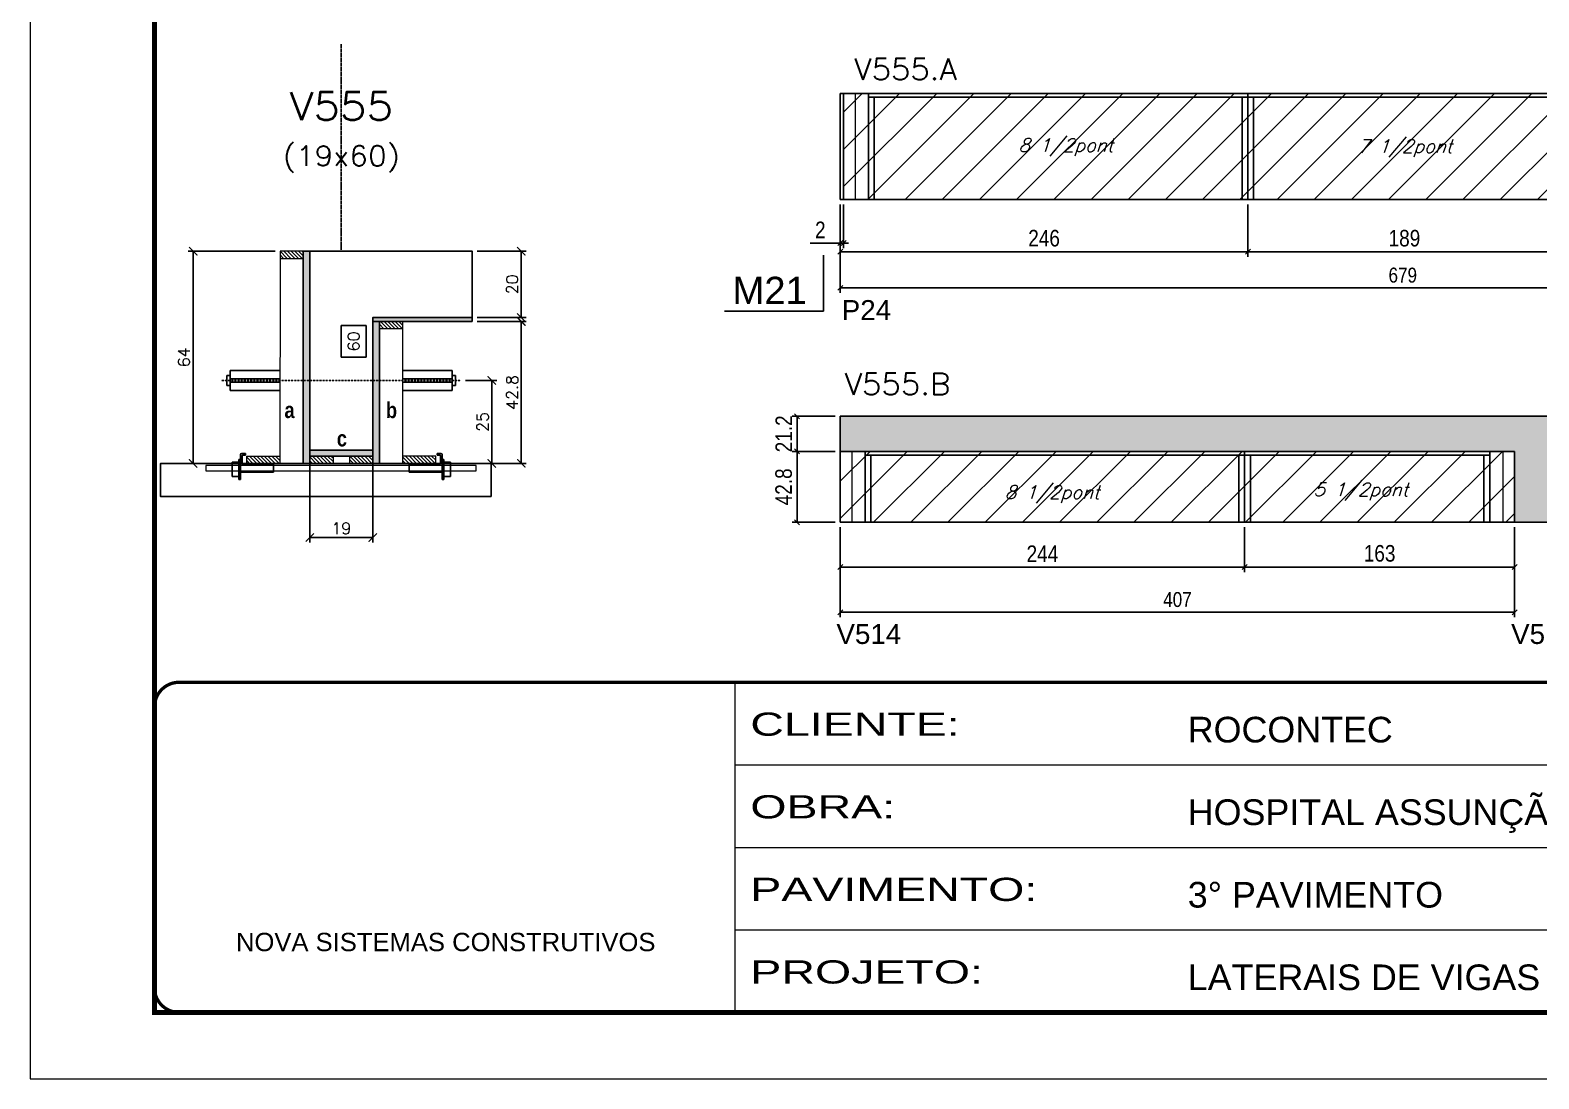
# Model space of a CAD drawing. Extents: x -21493 to -15213, y -12134 to 11887.
# Drawn here: x -16738 to -15828, y -2946 to -2313 of the extents above; entities that cross this region are included whole.
import ezdxf
from ezdxf.enums import TextEntityAlignment as Align

# ---------------------------------------------------------------- set-up
doc = ezdxf.new("R2010")
doc.units = 0
for name, pattern in [('CONTINUO', [0]), ('DASHED', [0.75, 0.5, -0.25]), ('HIDDEN', [0.375, 0.25, -0.125])]:
    doc.linetypes.add(name, pattern=pattern)
for name, color, linetype in [('5', 5, 'Continuous'), ('barrote', 251, 'Continuous'), ('COTA', 241, 'Continuous'), ('Cota Seção (2x)', 4, 'Continuous'), ('detalhes', 4, 'Continuous'), ('NOMENCLATURA', 7, 'Continuous'), ('Painéis', 200, 'Continuous'), ('presilha', 1, 'Continuous'), ('Reaproveitamento', 251, 'Continuous'), ('SARR_2.2x7', 40, 'Continuous'), ('SARR_3.5x7', 81, 'Continuous'), ('TENSOR', 3, 'Continuous'), ('texto', 7, 'Continuous'), ('Texto de Titulo', 7, 'Continuous'), ('Texto Qtd Sarr', 242, 'Continuous')]:
    doc.layers.add(name, color=color, linetype=linetype)
for name, color, linetype, lineweight in [('CONCRETO', 251, 'Continuous', 25), ('Folhas', 255, 'Continuous', 9), ('Hachura', 251, 'Continuous', 9), ('Madeira', 126, 'Continuous', 18), ('Sarr 2.2x7', 40, 'Continuous', 9), ('SARRAFO DE PRESSAO', 251, 'DASHED', 9), ('SCO-___-LAJ', 2, 'Continuous', 0), ('Texto Seção', 7, 'Continuous', 15)]:
    doc.layers.add(name, color=color, linetype=linetype, lineweight=lineweight)
doc.styles.add('ARIAL', font='arial.ttf')
doc.styles.add('COTA TECNICA', font='techl___.ttf', dxfattribs={"height": 10})
doc.styles.add('COTA TECNICA-50', font='techl___.ttf', dxfattribs={"height": 9})
doc.styles.add('REGUA-120', font='ROMANS.shx', dxfattribs={"height": 15})
doc.styles.add('Romans', font='romans.shx')
doc.styles.get("Standard").update_dxf_attribs({"font": 'arial.ttf'})
doc.styles.add('TECNICA', font='techb___.ttf', dxfattribs={"height": 10})
doc.styles.add('Tecnologia', font='')
doc.styles.get('Tecnologia').set_extended_font_data('Forgotten Futurist')
doc.dimstyles.new('COTA PAINEL-50', dxfattribs={"dimtxt": 9, "dimasz": 3, "dimexe": 3, "dimexo": 3, "dimgap": 3, "dimtad": 1, "dimdec": 1, "dimzin": 12, "dimdsep": 46, "dimtxsty": 'COTA TECNICA-50', "dimblk1": 'OBLIQUE', "dimblk2": 'OBLIQUE', "dimsah": 1, "dimcen": 0.9, "dimclrd": 4, "dimclre": 4, "dimclrt": 240, "dimadec": 1, "dimazin": 3, "dimtfac": 1, "dimtdec": 1, "dimtmove": 0, "dimatfit": 3, "dimfxl": 1, "dimtolj": 1, "dimtzin": 12, "dimarcsym": 0})
doc.dimstyles.new('Cota Seção (2x)', dxfattribs={"dimtxt": 7, "dimasz": 5, "dimexe": 3, "dimexo": 3, "dimgap": 2, "dimtad": 3, "dimdec": 1, "dimlfac": 0.5, "dimzin": 12, "dimdsep": 46, "dimtxsty": 'Romans', "dimblk": 'ARCHTICK', "dimcen": 0, "dimclrd": 4, "dimclre": 4, "dimclrt": 1, "dimadec": 1, "dimazin": 3, "dimtfac": 1, "dimtdec": 1, "dimtmove": 0, "dimatfit": 3, "dimldrblk": 'OBLIQUE', "dimfxl": 1, "dimtolj": 1, "dimtzin": 12, "dimarcsym": 0})
doc.dimstyles.new('Cota Seção interna', dxfattribs={"dimtxt": 7, "dimasz": 6, "dimexe": 0.18, "dimexo": 2, "dimgap": -4, "dimtad": 3, "dimdec": 1, "dimlfac": 0.5, "dimzin": 12, "dimdsep": 46, "dimtxsty": 'Romans', "dimblk": 'ARCHTICK', "dimcen": 0.09, "dimse1": 1, "dimse2": 1, "dimsd1": 1, "dimsd2": 1, "dimclrd": 180, "dimclre": 5, "dimclrt": 1, "dimadec": 0, "dimazin": 3, "dimtfac": 1, "dimtdec": 1, "dimtofl": 0, "dimtmove": 0, "dimatfit": 3, "dimldrblk": 'ARCHTICK', "dimfxl": 1, "dimtolj": 1, "dimtzin": 0, "dimarcsym": 0})
doc.dimstyles.new('PAINEL', dxfattribs={"dimtxt": 10, "dimasz": 3, "dimexe": 3, "dimexo": 3, "dimgap": 3, "dimtad": 1, "dimdec": 1, "dimzin": 12, "dimdsep": 46, "dimtxsty": 'COTA TECNICA', "dimblk1": 'OBLIQUE', "dimblk2": 'OBLIQUE', "dimsah": 1, "dimcen": 0.9, "dimclrd": 4, "dimclre": 4, "dimclrt": 240, "dimadec": 1, "dimazin": 3, "dimtfac": 1, "dimtdec": 1, "dimtmove": 0, "dimatfit": 3, "dimfxl": 1, "dimtolj": 1, "dimtzin": 12, "dimarcsym": 0})
pattern_1 = [(45, (-147397.447, -33674.505), (-11.2253202, 11.2253202), [])]
pattern_2 = [(45, (-148942.907, -32522.025), (-11.2253202, 11.2253202), [])]
pattern_3 = [(315, (6387.0051, -10804.0211), (1.12253202, 1.12253202), [])]

# ---------------------------------------------------------------- blocks, each defined once
blk = doc.blocks.new('_Oblique')
at = {"color": 0, "linetype": 'ByBlock', "lineweight": -2}
blk.add_line((-0.5, -0.5), (0.5, 0.5), dxfattribs=at)
blk = doc.blocks.new('*D28')
at = {"layer": 'COTA', "color": 4, "linetype": 'ByBlock', "lineweight": -2, "transparency": 16777216}
for p, q in [((-16003.44, -2418.21), (-16003.44, -2449.67)), ((-15814.42, -2418.21), (-15814.42, -2449.67)), ((-15814.42, -2446.67), (-16003.44, -2446.67))]:
    blk.add_line(p, q, dxfattribs=at)
at = {"layer": 'Defpoints', "color": 0, "linetype": 'ByBlock', "transparency": 16777216}
for p in [(-16003.44, -2415.21), (-15814.42, -2415.21), (-16003.44, -2446.67)]:
    blk.add_point(p, dxfattribs=at)
at = {"layer": 'COTA', "color": 4, "linetype": 'ByBlock', "lineweight": -2, "transparency": 16777216, "xscale": 3, "yscale": 3, "zscale": 3, "rotation": 180}
blk.add_blockref('_Oblique', (-16003.44, -2446.67), dxfattribs=at)
at = {"layer": 'COTA', "color": 4, "linetype": 'ByBlock', "lineweight": -2, "transparency": 16777216, "xscale": 3, "yscale": 3, "zscale": 3}
blk.add_blockref('_Oblique', (-15814.42, -2446.67), dxfattribs=at)
at = {"layer": 'COTA', "color": 240, "linetype": 'ByBlock', "transparency": 16777216, "insert": (-15908.93, -2438.57), "char_height": 10, "attachment_point": 5, "style": 'COTA TECNICA'}
blk.add_mtext('\\A1;189', dxfattribs=at)
blk = doc.blocks.new('*D567')
at = {"layer": 'COTA', "color": 4, "linetype": 'ByBlock', "lineweight": -2, "transparency": 16777216}
for p, q in [((-16249.44, -2418.21), (-16249.44, -2449.67)), ((-16003.44, -2418.21), (-16003.44, -2449.67)), ((-16003.44, -2446.67), (-16249.44, -2446.67))]:
    blk.add_line(p, q, dxfattribs=at)
at = {"layer": 'Defpoints', "color": 0, "linetype": 'ByBlock', "transparency": 16777216}
for p in [(-16249.44, -2415.21), (-16003.44, -2415.21), (-16249.44, -2446.67)]:
    blk.add_point(p, dxfattribs=at)
at = {"layer": 'COTA', "color": 4, "linetype": 'ByBlock', "lineweight": -2, "transparency": 16777216, "xscale": 3, "yscale": 3, "zscale": 3, "rotation": 180}
blk.add_blockref('_Oblique', (-16249.44, -2446.67), dxfattribs=at)
at = {"layer": 'COTA', "color": 4, "linetype": 'ByBlock', "lineweight": -2, "transparency": 16777216, "xscale": 3, "yscale": 3, "zscale": 3}
blk.add_blockref('_Oblique', (-16003.44, -2446.67), dxfattribs=at)
at = {"layer": 'COTA', "color": 240, "linetype": 'ByBlock', "transparency": 16777216, "insert": (-16126.44, -2438.57), "char_height": 10, "attachment_point": 5, "style": 'COTA TECNICA'}
blk.add_mtext('\\A1;246', dxfattribs=at)
blk = doc.blocks.new('*D568')
at = {"layer": 'COTA', "color": 4, "linetype": 'ByBlock', "lineweight": -2, "transparency": 16777216}
for p, q in [((-16249.44, -2418.21), (-16249.44, -2444.51)), ((-16247.44, -2418.21), (-16247.44, -2444.51)), ((-16249.44, -2441.51), (-16267.55, -2441.51)), ((-16247.44, -2441.51), (-16249.44, -2441.51)), ((-16247.44, -2441.51), (-16244.44, -2441.51))]:
    blk.add_line(p, q, dxfattribs=at)
at = {"layer": 'Defpoints', "color": 0, "linetype": 'ByBlock', "transparency": 16777216}
for p in [(-16249.44, -2415.21), (-16247.44, -2415.21), (-16249.44, -2441.51)]:
    blk.add_point(p, dxfattribs=at)
at = {"layer": 'COTA', "color": 4, "linetype": 'ByBlock', "lineweight": -2, "transparency": 16777216, "xscale": 3, "yscale": 3, "zscale": 3}
blk.add_blockref('_Oblique', (-16249.44, -2441.51), dxfattribs=at)
at = {"layer": 'COTA', "color": 4, "linetype": 'ByBlock', "lineweight": -2, "transparency": 16777216, "xscale": 3, "yscale": 3, "zscale": 3, "rotation": 180}
blk.add_blockref('_Oblique', (-16247.44, -2441.51), dxfattribs=at)
at = {"layer": 'COTA', "color": 240, "linetype": 'ByBlock', "transparency": 16777216, "insert": (-16261.5, -2433.51), "char_height": 10, "attachment_point": 5, "style": 'COTA TECNICA'}
blk.add_mtext('\\A1;2', dxfattribs=at)
blk = doc.blocks.new('*D570')
at = {"layer": 'COTA', "color": 4, "linetype": 'ByBlock', "lineweight": -2, "transparency": 16777216}
for p, q in [((-16005.42, -2612.94), (-16005.42, -2639.94)), ((-15842.42, -2612.94), (-15842.42, -2639.94)), ((-15842.42, -2636.94), (-16005.42, -2636.94))]:
    blk.add_line(p, q, dxfattribs=at)
at = {"layer": 'Defpoints', "color": 0, "linetype": 'ByBlock', "transparency": 16777216}
for p in [(-16005.42, -2609.94), (-15842.42, -2609.94), (-16005.42, -2636.94)]:
    blk.add_point(p, dxfattribs=at)
at = {"layer": 'COTA', "color": 4, "linetype": 'ByBlock', "lineweight": -2, "transparency": 16777216, "xscale": 3, "yscale": 3, "zscale": 3, "rotation": 180}
blk.add_blockref('_Oblique', (-16005.42, -2636.94), dxfattribs=at)
at = {"layer": 'COTA', "color": 4, "linetype": 'ByBlock', "lineweight": -2, "transparency": 16777216, "xscale": 3, "yscale": 3, "zscale": 3}
blk.add_blockref('_Oblique', (-15842.42, -2636.94), dxfattribs=at)
at = {"layer": 'COTA', "color": 240, "linetype": 'ByBlock', "transparency": 16777216, "insert": (-15923.92, -2628.72), "char_height": 10, "attachment_point": 5, "style": 'COTA TECNICA'}
blk.add_mtext('\\A1;163', dxfattribs=at)
blk = doc.blocks.new('*D571')
at = {"layer": 'COTA', "color": 4, "linetype": 'ByBlock', "lineweight": -2, "transparency": 16777216}
for p, q in [((-16249.44, -2612.94), (-16249.44, -2639.94)), ((-16005.44, -2612.94), (-16005.44, -2639.94)), ((-16005.44, -2636.94), (-16249.44, -2636.94))]:
    blk.add_line(p, q, dxfattribs=at)
at = {"layer": 'Defpoints', "color": 0, "linetype": 'ByBlock', "transparency": 16777216}
for p in [(-16249.44, -2609.94), (-16005.44, -2609.94), (-16249.44, -2636.94)]:
    blk.add_point(p, dxfattribs=at)
at = {"layer": 'COTA', "color": 4, "linetype": 'ByBlock', "lineweight": -2, "transparency": 16777216, "xscale": 3, "yscale": 3, "zscale": 3, "rotation": 180}
blk.add_blockref('_Oblique', (-16249.44, -2636.94), dxfattribs=at)
at = {"layer": 'COTA', "color": 4, "linetype": 'ByBlock', "lineweight": -2, "transparency": 16777216, "xscale": 3, "yscale": 3, "zscale": 3}
blk.add_blockref('_Oblique', (-16005.44, -2636.94), dxfattribs=at)
at = {"layer": 'COTA', "color": 240, "linetype": 'ByBlock', "transparency": 16777216, "insert": (-16127.44, -2628.87), "char_height": 10, "attachment_point": 5, "style": 'COTA TECNICA'}
blk.add_mtext('\\A1;244', dxfattribs=at)
blk = doc.blocks.new('*D29')
at = {"layer": 'COTA', "color": 4, "linetype": 'ByBlock', "lineweight": -2, "transparency": 16777216}
for p, q in [((-16252.44, -2567.14), (-16278.5, -2567.14)), ((-16275.5, -2567.14), (-16275.5, -2609.94)), ((-16252.44, -2609.94), (-16278.5, -2609.94))]:
    blk.add_line(p, q, dxfattribs=at)
at = {"layer": 'Defpoints', "color": 0, "linetype": 'ByBlock', "transparency": 16777216}
for p in [(-16249.44, -2567.14), (-16275.5, -2609.94), (-16249.44, -2609.94)]:
    blk.add_point(p, dxfattribs=at)
at = {"layer": 'COTA', "color": 4, "linetype": 'ByBlock', "lineweight": -2, "transparency": 16777216, "xscale": 3, "yscale": 3, "zscale": 3}
for p, rotation in [((-16275.5, -2567.14), 90), ((-16275.5, -2609.94), 270)]:
    blk.add_blockref('_Oblique', p, dxfattribs=dict(at, rotation=rotation))
at = {"layer": 'COTA', "color": 240, "linetype": 'ByBlock', "transparency": 16777216, "insert": (-16283.59, -2588.54), "char_height": 10, "attachment_point": 5, "rotation": 90, "style": 'COTA TECNICA'}
blk.add_mtext('\\A1;42.8', dxfattribs=at)
blk = doc.blocks.new('*D30')
at = {"layer": 'COTA', "color": 4, "linetype": 'ByBlock', "lineweight": -2, "transparency": 16777216}
for p, q in [((-16252.44, -2545.94), (-16278.5, -2545.94)), ((-16275.5, -2567.14), (-16275.5, -2545.94)), ((-16252.44, -2567.14), (-16278.5, -2567.14))]:
    blk.add_line(p, q, dxfattribs=at)
at = {"layer": 'Defpoints', "color": 0, "linetype": 'ByBlock', "transparency": 16777216}
for p in [(-16275.5, -2545.94), (-16249.44, -2545.94), (-16249.44, -2567.14)]:
    blk.add_point(p, dxfattribs=at)
at = {"layer": 'COTA', "color": 4, "linetype": 'ByBlock', "lineweight": -2, "transparency": 16777216, "xscale": 3, "yscale": 3, "zscale": 3}
for p, rotation in [((-16275.5, -2545.94), 90), ((-16275.5, -2567.14), 270)]:
    blk.add_blockref('_Oblique', p, dxfattribs=dict(at, rotation=rotation))
at = {"layer": 'COTA', "color": 240, "linetype": 'ByBlock', "transparency": 16777216, "insert": (-16283.56, -2556.54), "char_height": 10, "attachment_point": 5, "rotation": 90, "style": 'COTA TECNICA'}
blk.add_mtext('\\A1;21.2', dxfattribs=at)
blk = doc.blocks.new('_ArchTick')
at = {"color": 0, "linetype": 'ByBlock', "const_width": 0.15}
blk.add_lwpolyline([(-0.5, -0.5), (0.5, 0.5)], dxfattribs=at)
blk = doc.blocks.new('*D32')
at = {"layer": 'COTA', "color": 4, "lineweight": -2, "transparency": 16777216}
for p, q in [((-16468.62, -2488.78), (-16438.97, -2488.78)), ((-16441.97, -2574.38), (-16441.97, -2488.78)), ((-16490.62, -2574.38), (-16438.97, -2574.38))]:
    blk.add_line(p, q, dxfattribs=at)
at = {"layer": 'Defpoints', "color": 0, "transparency": 16777216}
for p in [(-16471.62, -2488.78), (-16441.97, -2488.78), (-16493.62, -2574.38)]:
    blk.add_point(p, dxfattribs=at)
at = {"layer": 'COTA', "color": 4, "lineweight": -2, "transparency": 16777216, "xscale": 5, "yscale": 5, "zscale": 5}
for p, rotation in [((-16441.97, -2488.78), 90), ((-16441.97, -2574.38), 270)]:
    blk.add_blockref('_ArchTick', p, dxfattribs=dict(at, rotation=rotation))
at = {"layer": 'COTA', "color": 1, "transparency": 16777216, "insert": (-16447.47, -2531.58), "char_height": 7, "attachment_point": 5, "rotation": 90, "style": 'Romans'}
blk.add_mtext('\\A1;42.8', dxfattribs=at)
blk = doc.blocks.new('*D33')
at = {"layer": 'COTA', "color": 4, "lineweight": -2, "transparency": 16777216}
for p, q in [((-16468.62, -2446.38), (-16438.97, -2446.38)), ((-16441.97, -2446.38), (-16441.97, -2486.38)), ((-16468.62, -2486.38), (-16438.97, -2486.38))]:
    blk.add_line(p, q, dxfattribs=at)
at = {"layer": 'Defpoints', "color": 0, "transparency": 16777216}
for p in [(-16471.62, -2446.38), (-16471.62, -2486.38), (-16441.97, -2486.38)]:
    blk.add_point(p, dxfattribs=at)
at = {"layer": 'COTA', "color": 4, "lineweight": -2, "transparency": 16777216, "xscale": 5, "yscale": 5, "zscale": 5}
for p, rotation in [((-16441.97, -2446.38), 90), ((-16441.97, -2486.38), 270)]:
    blk.add_blockref('_ArchTick', p, dxfattribs=dict(at, rotation=rotation))
at = {"layer": 'COTA', "color": 1, "transparency": 16777216, "insert": (-16447.47, -2466.38), "char_height": 7, "attachment_point": 5, "rotation": 90, "style": 'Romans'}
blk.add_mtext('\\A1;20', dxfattribs=at)
blk = doc.blocks.new('*D34')
at = {"layer": 'COTA', "color": 4, "lineweight": -2, "transparency": 16777216}
for p, q in [((-16590.61, -2446.38), (-16643.03, -2446.38)), ((-16640.03, -2574.38), (-16640.03, -2446.38)), ((-16610.62, -2574.38), (-16643.03, -2574.38))]:
    blk.add_line(p, q, dxfattribs=at)
at = {"layer": 'Defpoints', "color": 0, "transparency": 16777216}
for p in [(-16640.03, -2446.38), (-16587.61, -2446.38), (-16607.62, -2574.38)]:
    blk.add_point(p, dxfattribs=at)
at = {"layer": 'COTA', "color": 4, "lineweight": -2, "transparency": 16777216, "xscale": 5, "yscale": 5, "zscale": 5}
for p, rotation in [((-16640.03, -2446.38), 90), ((-16640.03, -2574.38), 270)]:
    blk.add_blockref('_ArchTick', p, dxfattribs=dict(at, rotation=rotation))
at = {"layer": 'COTA', "color": 1, "transparency": 16777216, "insert": (-16645.53, -2510.38), "char_height": 7, "attachment_point": 5, "rotation": 90, "style": 'Romans'}
blk.add_mtext('\\A1;64', dxfattribs=at)
blk = doc.blocks.new('*D35')
at = {"layer": 'Cota Seção (2x)', "color": 180, "lineweight": -2, "transparency": 16777216}
for p, q in [((-16535.62, -2491.28), (-16550.62, -2491.28)), ((-16550.62, -2491.28), (-16550.62, -2510.28)), ((-16535.62, -2510.28), (-16535.62, -2491.28)), ((-16550.62, -2510.28), (-16535.62, -2510.28))]:
    blk.add_line(p, q, dxfattribs=at)
at = {"layer": 'Defpoints', "color": 0, "transparency": 16777216}
for p in [(-16531.62, -2446.38), (-16531.62, -2446.38), (-16531.62, -2566.38)]:
    blk.add_point(p, dxfattribs=at)
at = {"layer": 'Cota Seção (2x)', "color": 1, "transparency": 16777216, "insert": (-16543.12, -2500.78), "char_height": 7, "attachment_point": 5, "rotation": 90, "style": 'Romans'}
blk.add_mtext('\\A1;60', dxfattribs=at)
blk = doc.blocks.new('titulo1')
at = {"layer": 'Defpoints', "color": 252, "linetype": 'HIDDEN', "ltscale": 2}
blk.add_line((0, 0), (0, 125), dxfattribs=at)
at = {"layer": 'Defpoints', "style": 'Romans', "oblique": 15}
blk.add_attdef('FOLHA', text='', height=10, dxfattribs=at).set_placement((0, 15.58), align=Align.MIDDLE_CENTER)
at = {"layer": 'Texto Qtd Sarr', "color": 3, "style": 'Romans', "oblique": 15}
for tag, height, p in [('TITULO', 17, (0, 71.45)), ('SEÇÃO', 12, (0, 41.55))]:
    blk.add_attdef(tag, text='', height=height, dxfattribs=at).set_placement(p, align=Align.MIDDLE_CENTER)
blk = doc.blocks.new('PRESILHA METÁLICA 1')
at = {"layer": 'presilha'}
for p, q in [((6, 15.5), (7.5, 15.5)), ((6, -2.5), (6, 15.5)), ((7.5, 10.6), (7.5, 19.9)), ((7.5, 15.5), (7.5, -2.5)), ((12, 21), (8.6, 21)), ((9, 11.6), (9, 18.9)), ((12, 19.5), (9.6, 19.5)), ((12, 21), (12, 19.5)), ((0, 13), (6, 13)), ((0, 13), (0, 0)), ((6, 0), (0, 0)), ((6, 13), (6, 0)), ((37.5, 4.1), (7.5, 4.1)), ((37.5, 11), (9.6, 11)), ((37.5, 11), (37.5, 4.1)), ((7.5, -2.5), (6, -2.5))]:
    blk.add_line(p, q, dxfattribs=at)
for centre, radius, start, end in [((8.6, 19.9), 1.14, 90, 180), ((9.6, 18.9), 0.57, 90, 180), ((9.6, 11.6), 0.57, 180, 270)]:
    blk.add_arc(centre, radius, start, end, dxfattribs=at)
blk = doc.blocks.new('*D36')
at = {"layer": 'COTA', "color": 4, "lineweight": -2, "transparency": 16777216}
for p, q in [((-16569.61, -2572.98), (-16569.61, -2622.1)), ((-16531.62, -2572.98), (-16531.62, -2622.1)), ((-16531.62, -2619.1), (-16569.61, -2619.1))]:
    blk.add_line(p, q, dxfattribs=at)
at = {"layer": 'Defpoints', "color": 0, "transparency": 16777216}
for p in [(-16569.61, -2569.98), (-16531.62, -2569.98), (-16569.61, -2619.1)]:
    blk.add_point(p, dxfattribs=at)
at = {"layer": 'COTA', "color": 4, "lineweight": -2, "transparency": 16777216, "xscale": 5, "yscale": 5, "zscale": 5, "rotation": 180}
blk.add_blockref('_ArchTick', (-16569.61, -2619.1), dxfattribs=at)
at = {"layer": 'COTA', "color": 4, "lineweight": -2, "transparency": 16777216, "xscale": 5, "yscale": 5, "zscale": 5}
blk.add_blockref('_ArchTick', (-16531.62, -2619.1), dxfattribs=at)
at = {"layer": 'COTA', "color": 1, "transparency": 16777216, "insert": (-16550.61, -2613.6), "char_height": 7, "attachment_point": 5, "style": 'Romans'}
blk.add_mtext('\\A1;19', dxfattribs=at)
blk = doc.blocks.new('*D37')
at = {"layer": 'COTA', "color": 4, "lineweight": -2, "transparency": 16777216}
for p, q in [((-16475.62, -2524.33), (-16456.76, -2524.33)), ((-16459.76, -2524.33), (-16459.76, -2574.38)), ((-16475.31, -2574.38), (-16456.76, -2574.38))]:
    blk.add_line(p, q, dxfattribs=at)
at = {"layer": 'Defpoints', "color": 0, "transparency": 16777216}
for p in [(-16478.62, -2524.33), (-16478.31, -2574.38), (-16459.76, -2574.38)]:
    blk.add_point(p, dxfattribs=at)
at = {"layer": 'COTA', "color": 4, "lineweight": -2, "transparency": 16777216, "xscale": 5, "yscale": 5, "zscale": 5}
for p, rotation in [((-16459.76, -2524.33), 90), ((-16459.76, -2574.38), 270)]:
    blk.add_blockref('_ArchTick', p, dxfattribs=dict(at, rotation=rotation))
at = {"layer": 'COTA', "color": 1, "transparency": 16777216, "insert": (-16465.26, -2549.35), "char_height": 7, "attachment_point": 5, "rotation": 90, "style": 'Romans'}
blk.add_mtext('\\A1;25', dxfattribs=at)
blk = doc.blocks.new('*D38')
at = {"layer": 'COTA', "color": 4, "linetype": 'ByBlock', "lineweight": -2, "transparency": 16777216}
for p, q in [((-16249.44, -2612.94), (-16249.44, -2667.16)), ((-15842.42, -2612.94), (-15842.42, -2667.17)), ((-16249.44, -2664.16), (-15842.42, -2664.17))]:
    blk.add_line(p, q, dxfattribs=at)
at = {"layer": 'Defpoints', "color": 0, "linetype": 'ByBlock', "transparency": 16777216}
for p in [(-16249.44, -2609.94), (-15842.42, -2609.94), (-15842.42, -2664.17)]:
    blk.add_point(p, dxfattribs=at)
at = {"layer": 'COTA', "color": 4, "linetype": 'ByBlock', "lineweight": -2, "transparency": 16777216, "xscale": 3, "yscale": 3, "zscale": 3}
for p, rotation in [((-16249.44, -2664.16), 179.9995752970141), ((-15842.42, -2664.17), 359.9995752970141)]:
    blk.add_blockref('_Oblique', p, dxfattribs=dict(at, rotation=rotation))
at = {"layer": 'COTA', "color": 240, "linetype": 'ByBlock', "transparency": 16777216, "insert": (-16045.93, -2656.57), "char_height": 9, "attachment_point": 5, "rotation": 359.99958, "style": 'COTA TECNICA-50'}
blk.add_mtext('\\A1;407', dxfattribs=at)
blk = doc.blocks.new('*D39')
at = {"layer": 'COTA', "color": 4, "linetype": 'ByBlock', "lineweight": -2, "transparency": 16777216}
for p, q in [((-16249.44, -2418.21), (-16249.44, -2471.47)), ((-15570.42, -2418.21), (-15570.42, -2471.48)), ((-16249.44, -2468.47), (-15570.42, -2468.48))]:
    blk.add_line(p, q, dxfattribs=at)
at = {"layer": 'Defpoints', "color": 0, "linetype": 'ByBlock', "transparency": 16777216}
for p in [(-16249.44, -2415.21), (-15570.42, -2415.21), (-15570.42, -2468.48)]:
    blk.add_point(p, dxfattribs=at)
at = {"layer": 'COTA', "color": 4, "linetype": 'ByBlock', "lineweight": -2, "transparency": 16777216, "xscale": 3, "yscale": 3, "zscale": 3}
for p, rotation in [((-16249.44, -2468.47), 179.9997168164374), ((-15570.42, -2468.48), 359.9997168164374)]:
    blk.add_blockref('_Oblique', p, dxfattribs=dict(at, rotation=rotation))
at = {"layer": 'COTA', "color": 240, "linetype": 'ByBlock', "transparency": 16777216, "insert": (-15909.93, -2460.86), "char_height": 9, "attachment_point": 5, "rotation": 359.99972, "style": 'COTA TECNICA-50'}
blk.add_mtext('\\A1;679', dxfattribs=at)
blk = doc.blocks.new('9999999999')
at = {"color": 30, "linetype": 'CONTINUO'}
for p, q in [((98564.56, 34230.21), (98564.56, 34429.45)), ((98564.56, 34379.64), (99583.98, 34379.64)), ((98564.56, 34329.83), (99487.98, 34329.83)), ((98564.56, 34280.02), (99487.98, 34280.02))]:
    blk.add_line(p, q, dxfattribs=at)
at = {"color": 30, "linetype": 'CONTINUO', "const_width": 2}
blk.add_lwpolyline([(99583.98, 34230.21), (99583.98, 34414.45, 0.414214), (99568.98, 34429.45), (98228.98, 34429.45, 0.414214), (98213.98, 34414.45), (98213.98, 34245.21, 0.414214), (98228.98, 34230.21), (99583.98, 34230.21)], format="xyb", dxfattribs=at)
at = {"layer": 'Folhas'}
blk.add_lwpolyline([(98138.98, 34190.21), (99623.98, 34190.21), (99623.98, 35240.21), (98138.98, 35240.21)], close=True, dxfattribs=at)
at = {"layer": 'Folhas', "color": 30, "const_width": 3}
blk.add_lwpolyline([(98213.98, 34230.21), (99583.98, 34230.21), (99583.98, 35200.21), (98213.98, 35200.21)], close=True, dxfattribs=at)
at = {"color": 7, "linetype": 'Continuous', "ltscale": 5, "style": 'ARIAL'}
for s, height, p in [('ROCONTEC', 15.483, (98837.68, 34393.13)), ('HOSPITAL ASSUNÇÃO', 15.4829, (98837.68, 34343.32)), ('3° PAVIMENTO', 15.4829, (98837.68, 34293.51)), ('NOVA SISTEMAS CONSTRUTIVOS', 11.0592, (98263.19, 34267.21)), ('LATERAIS DE VIGAS', 15.4829, (98837.68, 34243.7))]:
    blk.add_text(s, height=height, dxfattribs=at).set_placement(p)
at = {"layer": 'Folhas', "color": 7, "style": 'Tecnologia', "width": 1.5}
for s, p in [('CLIENTE:', (98573.65, 34397.17)), ('OBRA:', (98573.65, 34347.31)), ('PAVIMENTO:', (98573.65, 34297.5)), ('PROJETO:', (98573.65, 34247.69))]:
    blk.add_text(s, height=14, dxfattribs=at).set_placement(p)

msp = doc.modelspace()

# ---------------------------------------------------------------- hatches: boundary and pattern name
at = {"layer": 'COTA', "linetype": 'ByBlock'}
h = msp.add_hatch(dxfattribs=at)
h.set_pattern_fill('AR-CONC', color=256, scale=0.03)
h.set_pattern_definition([(50, (-147039.4855, -33873.8732), (5.46554007, -0.47817257), [0.5715, -6.2865]), (355, (-147039.4855, -33873.873), (-1.05730264, 5.73170536), [0.4572, -5.02921753]), (100.4514447, (-147039.03, -33873.913), (4.40823741, 5.25353256), [0.48570026, -5.34270734]), (46.1842, (-147039.4855, -33872.349), (8.13237123, -1.26126984), [0.85725, -9.42975]), (96.6355576, (-147038.808, -33872.454), (7.122124, 7.42278374), [0.7285507, -8.01406824]), (351.184151, (-147039.4855, -33872.349), (7.122124, 7.42278374), [0.685799, -7.54379196]), (21, (-147038.7235, -33872.7302), (4.54843174, -3.06795595), [0.5715, -6.2865]), (326, (-147038.7235, -33872.73), (1.85406085, 5.52563898), [0.4572, -5.0292]), (71.451445, (-147038.3444, -33872.986), (6.40249258, 2.45768307), [0.48570026, -5.34269813]), (37.5, (-147039.4855, -33873.8732), (0.092658098, 2.536651166), [0, -4.96824, 0, -5.1054, 0, -5.04825]), (7.5, (-147039.4855, -33873.8732), (2.004589875, 3.005417245), [0, -2.91084, 0, -4.85394, 0, -1.92405]), (327.5, (-147041.1847, -33873.8732), (4.067717855, -0.17186232), [0, -1.905, 0, -5.9436, 0, -7.8867]), (317.5, (-147041.9467, -33873.8732), (4.44387544, 0.76279473), [0, -2.4765, 0, -3.94716, 0, -5.6007])])
h.paths.add_polyline_path([(-15806.67, -2545.94), (-15842.42, -2545.94), (-15842.42, -2545.94), (-16249.44, -2545.94), (-16249.44, -2567.14), (-16242.44, -2567.14), (-15911.41, -2567.14), (-15849.42, -2567.14), (-15849.42, -2567.14), (-15842.42, -2567.14), (-15842.42, -2609.14), (-15806.67, -2609.14)])
at = {"layer": 'Hachura'}
h = msp.add_hatch(dxfattribs=at)
h.set_pattern_fill('ANSI31', color=256, scale=0.5, angle=270, style=0)
h.set_pattern_definition([(315, (6387.0148, -10754.0211), (1.12253202, 1.12253202), [])])
h.paths.add_polyline_path([(-16573.61, -2450.78), (-16573.61, -2446.38), (-16587.61, -2446.38), (-16587.61, -2450.78)])
h = msp.add_hatch(color=256, dxfattribs=at)
h.dxf.hatch_style = 1
h.paths.add_polyline_path([(-16573.61, -2446.38), (-16569.61, -2446.38), (-16569.62, -2574.38), (-16573.62, -2574.38)])
h = msp.add_hatch(color=256, dxfattribs=at)
h.dxf.hatch_style = 1
h.paths.add_polyline_path([(-16471.62, -2488.78), (-16471.62, -2486.38), (-16531.62, -2486.38), (-16531.62, -2488.78)])
h = msp.add_hatch(color=256, dxfattribs=at)
h.dxf.hatch_style = 1
h.paths.add_polyline_path([(-16527.62, -2488.78), (-16531.62, -2488.78), (-16531.62, -2574.38), (-16527.62, -2574.38)])
h = msp.add_hatch(dxfattribs=at)
h.set_pattern_fill('ANSI31', color=256, scale=0.5, angle=270, style=0)
h.set_pattern_definition([(315, (6387.0051, -10796.4211), (1.12253202, 1.12253202), [])])
h.paths.add_polyline_path([(-16527.62, -2493.18), (-16527.62, -2488.78), (-16513.62, -2488.78), (-16513.62, -2493.18)])
h = msp.add_hatch(color=256, dxfattribs=at)
h.dxf.hatch_style = 1
h.paths.add_polyline_path([(-16531.62, -2569.98), (-16531.62, -2566.38), (-16569.62, -2566.38), (-16569.62, -2569.98)])
h = msp.add_hatch(dxfattribs=at)
h.set_pattern_fill('ANSI31', color=256, scale=0.5, angle=270, style=0)
h.set_pattern_definition(pattern_3)
h.paths.add_polyline_path([(-16607.62, -2574.38), (-16607.62, -2569.98), (-16587.62, -2569.98), (-16587.62, -2574.38)])
h = msp.add_hatch(dxfattribs=at)
h.set_pattern_fill('ANSI31', color=256, scale=0.5, angle=270, style=0)
h.set_pattern_definition(pattern_3)
h.paths.add_polyline_path([(-16569.62, -2574.38), (-16569.62, -2569.98), (-16555.62, -2569.98), (-16555.62, -2574.38)])
h = msp.add_hatch(dxfattribs=at)
h.set_pattern_fill('ANSI31', color=256, scale=0.5, angle=270, style=0)
h.set_pattern_definition(pattern_3)
h.paths.add_polyline_path([(-16531.62, -2574.38), (-16531.62, -2569.98), (-16545.62, -2569.98), (-16545.62, -2574.38)])
h = msp.add_hatch(dxfattribs=at)
h.set_pattern_fill('ANSI31', color=256, scale=0.5, angle=270, style=0)
h.set_pattern_definition(pattern_3)
h.paths.add_polyline_path([(-16493.62, -2574.38), (-16493.62, -2569.98), (-16513.62, -2569.98), (-16513.62, -2574.38)])
at = {"layer": 'Reaproveitamento', "linetype": 'ByBlock'}
h = msp.add_hatch(dxfattribs=at)
h.set_pattern_fill('ANSI31', color=256, scale=5)
h.set_pattern_definition(pattern_1)
h.paths.add_polyline_path([(-16003.44, -2351.21), (-16247.44, -2351.21), (-16247.44, -2415.21), (-16003.44, -2415.21)])
h.paths.add_polyline_path([(-16149.69, -2391.69), (-16082.07, -2391.69), (-16076.57, -2375.72), (-16144.19, -2375.72)], flags=24)
h = msp.add_hatch(dxfattribs=at)
h.set_pattern_fill('ANSI31', color=256, scale=5)
h.set_pattern_definition(pattern_1)
h.paths.add_polyline_path([(-15814.42, -2415.21), (-15814.42, -2351.21), (-16003.44, -2351.21), (-16003.44, -2415.21)])
h.paths.add_polyline_path([(-15945.53, -2392.3), (-15877.91, -2392.3), (-15872.41, -2376.32), (-15940.03, -2376.32)], flags=24)
h = msp.add_hatch(dxfattribs=at)
h.set_pattern_fill('ANSI31', color=256, scale=5)
h.set_pattern_definition(pattern_2)
h.paths.add_polyline_path([(-16005.44, -2609.94), (-16005.44, -2567.14), (-16249.44, -2567.14), (-16249.44, -2609.94)])
h.paths.add_polyline_path([(-16157.97, -2601.03), (-16090.35, -2601.03), (-16084.85, -2585.06), (-16152.47, -2585.06)], flags=24)
h = msp.add_hatch(dxfattribs=at)
h.set_pattern_fill('ANSI31', color=256, scale=5)
h.set_pattern_definition(pattern_2)
h.paths.add_polyline_path([(-16005.44, -2567.14), (-16005.44, -2609.94), (-15842.42, -2609.94), (-15842.42, -2567.14)])
h.paths.add_polyline_path([(-15971.63, -2599.42), (-15904.01, -2599.42), (-15898.51, -2583.45), (-15966.13, -2583.45)], flags=24)

# ---------------------------------------------------------------- linework, layer by layer
at = {"ltscale": 3}
for p, q in [((-16619.61, -2521.33), (-16619.61, -2527.33)), ((-16619.61, -2521.33), (-16617.61, -2521.33)), ((-16617.61, -2518.33), (-16617.61, -2530.33)), ((-16617.61, -2518.33), (-16587.61, -2518.33)), ((-16483.62, -2518.33), (-16513.62, -2518.33)), ((-16483.62, -2518.33), (-16483.62, -2530.33)), ((-16483.62, -2521.33), (-16481.62, -2521.33)), ((-16481.62, -2521.33), (-16481.62, -2527.33)), ((-16617.61, -2527.33), (-16619.61, -2527.33)), ((-16587.61, -2523.33), (-16617.61, -2523.33)), ((-16587.61, -2525.33), (-16617.61, -2525.33)), ((-16617.61, -2530.33), (-16587.61, -2530.33)), ((-16513.62, -2523.33), (-16483.62, -2523.33)), ((-16513.62, -2525.33), (-16483.62, -2525.33)), ((-16483.62, -2530.33), (-16513.62, -2530.33)), ((-16483.62, -2527.33), (-16481.62, -2527.33))]:
    msp.add_line(p, q, dxfattribs=at)
at = {"layer": 'barrote'}
msp.add_lwpolyline([(-16460.16, -2594.38), (-16659.74, -2594.38), (-16659.74, -2574.38), (-16460.16, -2574.38)], close=True, dxfattribs=at)
at = {"layer": 'CONCRETO'}
msp.add_lwpolyline([(-16471.62, -2486.38), (-16471.62, -2446.38), (-16531.62, -2446.38), (-16531.62, -2446.38), (-16569.62, -2446.38), (-16569.62, -2446.38), (-16569.62, -2446.38), (-16569.62, -2566.38), (-16531.62, -2566.38), (-16531.62, -2486.38)], close=True, dxfattribs=at)
at = {"layer": 'COTA', "linetype": 'ByBlock'}
for p, q in [((-16249.44, -2567.14), (-16249.44, -2545.94)), ((-16249.44, -2545.94), (-15806.67, -2545.94)), ((-15842.42, -2609.94), (-15806.67, -2609.94))]:
    msp.add_line(p, q, dxfattribs=at)
at = {"layer": 'Madeira'}
for points in [[(-16573.61, -2446.38), (-16587.61, -2446.38), (-16587.62, -2574.38), (-16573.62, -2574.38)], [(-16573.61, -2450.78), (-16573.61, -2446.38), (-16587.61, -2446.38), (-16587.61, -2450.78)], [(-16527.62, -2493.18), (-16527.62, -2488.78), (-16513.62, -2488.78), (-16513.62, -2493.18)], [(-16527.62, -2488.78), (-16513.62, -2488.78), (-16513.62, -2574.38), (-16527.62, -2574.38)], [(-16607.62, -2574.38), (-16607.62, -2569.98), (-16587.62, -2569.98), (-16587.62, -2574.38)], [(-16569.62, -2574.38), (-16569.62, -2569.98), (-16555.62, -2569.98), (-16555.62, -2574.38)], [(-16531.62, -2574.38), (-16531.62, -2569.98), (-16545.62, -2569.98), (-16545.62, -2574.38)], [(-16493.62, -2574.38), (-16493.62, -2569.98), (-16513.62, -2569.98), (-16513.62, -2574.38)]]:
    msp.add_lwpolyline(points, close=True, dxfattribs=at)
at = {"layer": 'NOMENCLATURA', "linetype": 'Continuous'}
for p in [(-16259.64, -2448.73), (-16319.24, -2482.49)]:
    msp.add_line(p, (-16259.64, -2482.49), dxfattribs=at)
at = {"layer": 'Painéis', "linetype": 'ByBlock'}
for p, q in [((-16249.44, -2415.21), (-16249.44, -2351.21)), ((-15570.42, -2351.21), (-16249.44, -2351.21)), ((-16247.44, -2415.21), (-16247.44, -2351.21)), ((-16003.44, -2415.21), (-16003.44, -2351.21)), ((-15570.42, -2415.21), (-16249.44, -2415.21)), ((-16249.44, -2609.94), (-16249.44, -2567.14)), ((-16249.44, -2609.94), (-16249.44, -2567.14)), ((-15842.42, -2567.14), (-16249.44, -2567.14)), ((-16005.44, -2609.94), (-16005.44, -2567.14)), ((-15842.42, -2609.94), (-15842.42, -2567.14)), ((-15842.42, -2609.94), (-16249.44, -2609.94))]:
    msp.add_line(p, q, dxfattribs=at)
at = {"layer": 'Painéis'}
for points in [[(-16573.61, -2446.38), (-16569.61, -2446.38), (-16569.62, -2574.38), (-16573.62, -2574.38)], [(-16471.62, -2488.78), (-16471.62, -2486.38), (-16531.62, -2486.38), (-16531.62, -2488.78)], [(-16527.62, -2488.78), (-16531.62, -2488.78), (-16531.62, -2574.38), (-16527.62, -2574.38)], [(-16531.62, -2569.98), (-16531.62, -2566.38), (-16569.62, -2566.38), (-16569.62, -2569.98)]]:
    msp.add_lwpolyline(points, close=True, dxfattribs=at)
at = {"layer": 'Sarr 2.2x7'}
for p, q in [((-16240.44, -2351.21), (-16240.44, -2415.21)), ((-16242.44, -2567.14), (-16242.44, -2609.94)), ((-15849.42, -2609.94), (-15849.42, -2567.14))]:
    msp.add_line(p, q, dxfattribs=at)
at = {"layer": 'SARR_2.2x7', "linetype": 'Continuous', "ltscale": 50}
for p, q in [((-16232.44, -2353.41), (-16232.44, -2351.21)), ((-16003.44, -2353.41), (-16232.44, -2353.41)), ((-16003.44, -2353.41), (-15814.42, -2353.41)), ((-16234.44, -2569.34), (-16234.44, -2567.14)), ((-15857.42, -2569.34), (-15857.42, -2567.14)), ((-16005.44, -2569.34), (-16234.44, -2569.34)), ((-15857.42, -2569.34), (-16005.42, -2569.34))]:
    msp.add_line(p, q, dxfattribs=at)
at = {"layer": 'SARR_3.5x7'}
for p, q in [((-16232.44, -2415.21), (-16232.44, -2353.41)), ((-16228.94, -2415.21), (-16228.94, -2353.41)), ((-16006.94, -2415.21), (-16006.94, -2353.41)), ((-15999.94, -2415.21), (-15999.94, -2353.41)), ((-16234.44, -2609.94), (-16234.44, -2569.34)), ((-16230.94, -2609.94), (-16230.94, -2569.34)), ((-16008.94, -2609.94), (-16008.94, -2569.34)), ((-16001.92, -2609.94), (-16001.92, -2569.34)), ((-15860.92, -2609.94), (-15860.92, -2569.34)), ((-15857.42, -2609.94), (-15857.42, -2569.34))]:
    msp.add_line(p, q, dxfattribs=at)
at = {"layer": 'SCO-___-LAJ', "color": 1}
msp.add_lwpolyline([(-16469.16, -2575.71), (-16632.43, -2575.71), (-16632.43, -2578.91), (-16469.16, -2578.91)], close=True, dxfattribs=at)
at = {"layer": 'TENSOR', "linetype": 'HIDDEN', "ltscale": 0.5}
msp.add_line((-16478.62, -2524.33), (-16622.92, -2524.33), dxfattribs=at)

# ---------------------------------------------------------------- block references
at = {"layer": 'presilha', "yscale": 0.6666666666666666, "zscale": 0.6666666666666666}
for p, xscale in [((-16616.48, -2582.34), 0.6666666666666666), ((-16484.75, -2582.34), -0.6666666666666666)]:
    msp.add_blockref('PRESILHA METÁLICA 1', p, dxfattribs=dict(at, xscale=xscale))
at = {"layer": 'SARRAFO DE PRESSAO', "color": 6, "linetype": 'ByBlock'}
msp.add_blockref('9999999999', (-114877.39, -37135.87), dxfattribs=at)
at = {"layer": 'Texto Seção'}
ref = msp.add_blockref('titulo1', (-16550.62, -2446.38), dxfattribs=at)
ref.add_attrib('TITULO', 'V555', dxfattribs={"layer": 'Texto de Titulo', "color": 7, "height": 17, "style": 'Romans', "width": 1.1}).set_placement((-16550.62, -2358.88), align=Align.MIDDLE_CENTER)
ref.add_attrib('SEÇÃO', '(19x60)', dxfattribs={"layer": 'Texto de Titulo', "color": 7, "height": 12, "style": 'Romans', "width": 1.1}).set_placement((-16550.62, -2388.88), align=Align.MIDDLE_CENTER)

# ---------------------------------------------------------------- texts
at = {"layer": '5', "linetype": 'Continuous'}
for s, rotation, p in [('P24', 359.99996, (-16248.58, -2487.87)), ('V514', 0.00004, (-16251.76, -2683.31)), ('V513', 0.00004, (-15844.55, -2683.31))]:
    msp.add_text(s, height=12, rotation=rotation, dxfattribs=at).set_placement(p)
at = {"layer": 'detalhes', "style": 'TECNICA'}
for s, p in [('a', (-16584.92, -2547.04)), ('b', (-16523.68, -2547.05)), ('c', (-16553.32, -2564.14))]:
    msp.add_text(s, height=9.6, dxfattribs=at).set_placement(p)
at = {"layer": 'NOMENCLATURA', "linetype": 'Continuous'}
msp.add_text('M21', height=16.5, dxfattribs=at).set_placement((-16314.49, -2478.3))
at = {"layer": 'texto', "color": 2, "char_height": 8, "attachment_point": 5, "style": 'Romans'}
for s, insert in [('{\\Q19;\\C256;8 1/2pont}', (-16113.32, -2383.71)), ('{\\Q19;\\C256;7 1/2pont}', (-15908.66, -2384.31)), ('{\\Q19;\\C256;5 1/2pont}', (-15935.26, -2591.44)), ('{\\Q19;\\C256;8 1/2pont}', (-16121.6, -2593.05))]:
    msp.add_mtext(s, dxfattribs=dict(at, insert=insert))
at = {"layer": 'Texto Seção', "style": 'REGUA-120', "width": 1.05}
for s, p in [('V555.A', (-16241.06, -2343.05)), ('V555.B', (-16246.82, -2533.01))]:
    msp.add_text(s, height=13, dxfattribs=at).set_placement(p)

# ---------------------------------------------------------------- dimensions: what is measured, and where the dimension line sits
at = {"layer": 'COTA', "linetype": 'ByBlock'}
for base, p1, p2, angle, picture, middle in [((-16249.44, -2441.51), (-16247.44, -2415.21), (-16249.44, -2415.21), 180, '*D568', (-16261.5, -2433.51)), ((-16275.5, -2609.94), (-16249.44, -2567.14), (-16249.44, -2609.94), 90, '*D29', (-16283.59, -2588.54)), ((-16005.42, -2636.94), (-15842.42, -2609.94), (-16005.42, -2609.94), 180, '*D570', (-15923.92, -2628.72))]:
    dim = msp.add_linear_dim(base=base, p1=p1, p2=p2, angle=angle, dimstyle='PAINEL', dxfattribs=at)
    dim.commit()
    dim.dimension.update_dxf_attribs({"geometry": picture, "text_midpoint": middle})
for base, p1, p2, picture, middle in [((-16249.44, -2446.67), (-16003.44, -2415.21), (-16249.44, -2415.21), '*D567', (-16126.44, -2438.57)), ((-16003.44, -2446.67), (-15814.42, -2415.21), (-16003.44, -2415.21), '*D28', (-15908.93, -2438.57)), ((-16249.44, -2636.94), (-16005.44, -2609.94), (-16249.44, -2609.94), '*D571', (-16127.44, -2628.87))]:
    dim = msp.add_linear_dim(base=base, p1=p1, p2=p2, angle=180, dimstyle='PAINEL', override={"dimtmove": 1}, dxfattribs=at)
    dim.commit()
    dim.dimension.update_dxf_attribs({"geometry": picture, "text_midpoint": middle})
for p1, p2, distance, picture, middle in [((-16249.44, -2415.21), (-15570.42, -2415.21), -53.26, '*D39', (-15909.93, -2460.86)), ((-16249.44, -2609.94), (-15842.42, -2609.94), -54.23, '*D38', (-16045.93, -2656.57))]:
    dim = msp.add_aligned_dim(p1=p1, p2=p2, distance=distance, dimstyle='COTA PAINEL-50', override={"dimarcsym": 1}, dxfattribs=at)
    dim.commit()
    dim.dimension.update_dxf_attribs({"geometry": picture, "text_midpoint": middle})
at = {"layer": 'COTA'}
for base, p1, p2, angle, picture, middle in [((-16640.03, -2446.38), (-16607.62, -2574.38), (-16587.61, -2446.38), 90, '*D34', (-16645.53, -2510.38)), ((-16441.97, -2486.38), (-16471.62, -2446.38), (-16471.62, -2486.38), 90, '*D33', (-16447.47, -2466.38)), ((-16441.97, -2488.78), (-16493.62, -2574.38), (-16471.62, -2488.78), 90, '*D32', (-16447.47, -2531.58)), ((-16459.76, -2574.38), (-16478.62, -2524.33), (-16478.31, -2574.38), 90, '*D37', (-16465.26, -2549.35)), ((-16569.61, -2619.1), (-16531.62, -2569.98), (-16569.61, -2569.98), 180, '*D36', (-16550.61, -2613.6))]:
    dim = msp.add_linear_dim(base=base, p1=p1, p2=p2, angle=angle, dimstyle='Cota Seção (2x)', dxfattribs=at)
    dim.commit()
    dim.dimension.update_dxf_attribs({"geometry": picture, "text_midpoint": middle})
at = {"layer": 'COTA', "linetype": 'ByBlock'}
dim = msp.add_linear_dim(base=(-16275.5, -2545.94), p1=(-16249.44, -2567.14), p2=(-16249.44, -2545.94), angle=90, dimstyle='PAINEL', dxfattribs=at)
dim.commit()
dim.dimension.update_dxf_attribs({"geometry": '*D30', "text_midpoint": (-16275.5, -2556.54), "dimtype": 160})
at = {"layer": 'Cota Seção (2x)'}
dim = msp.add_linear_dim(base=(-16531.62, -2446.38), p1=(-16531.62, -2566.38), p2=(-16531.62, -2446.38), angle=90, dimstyle='Cota Seção interna', dxfattribs=at)
dim.commit()
dim.dimension.update_dxf_attribs({"geometry": '*D35', "text_midpoint": (-16531.62, -2500.78), "dimtype": 160})

doc.saveas('drawing.dxf')
